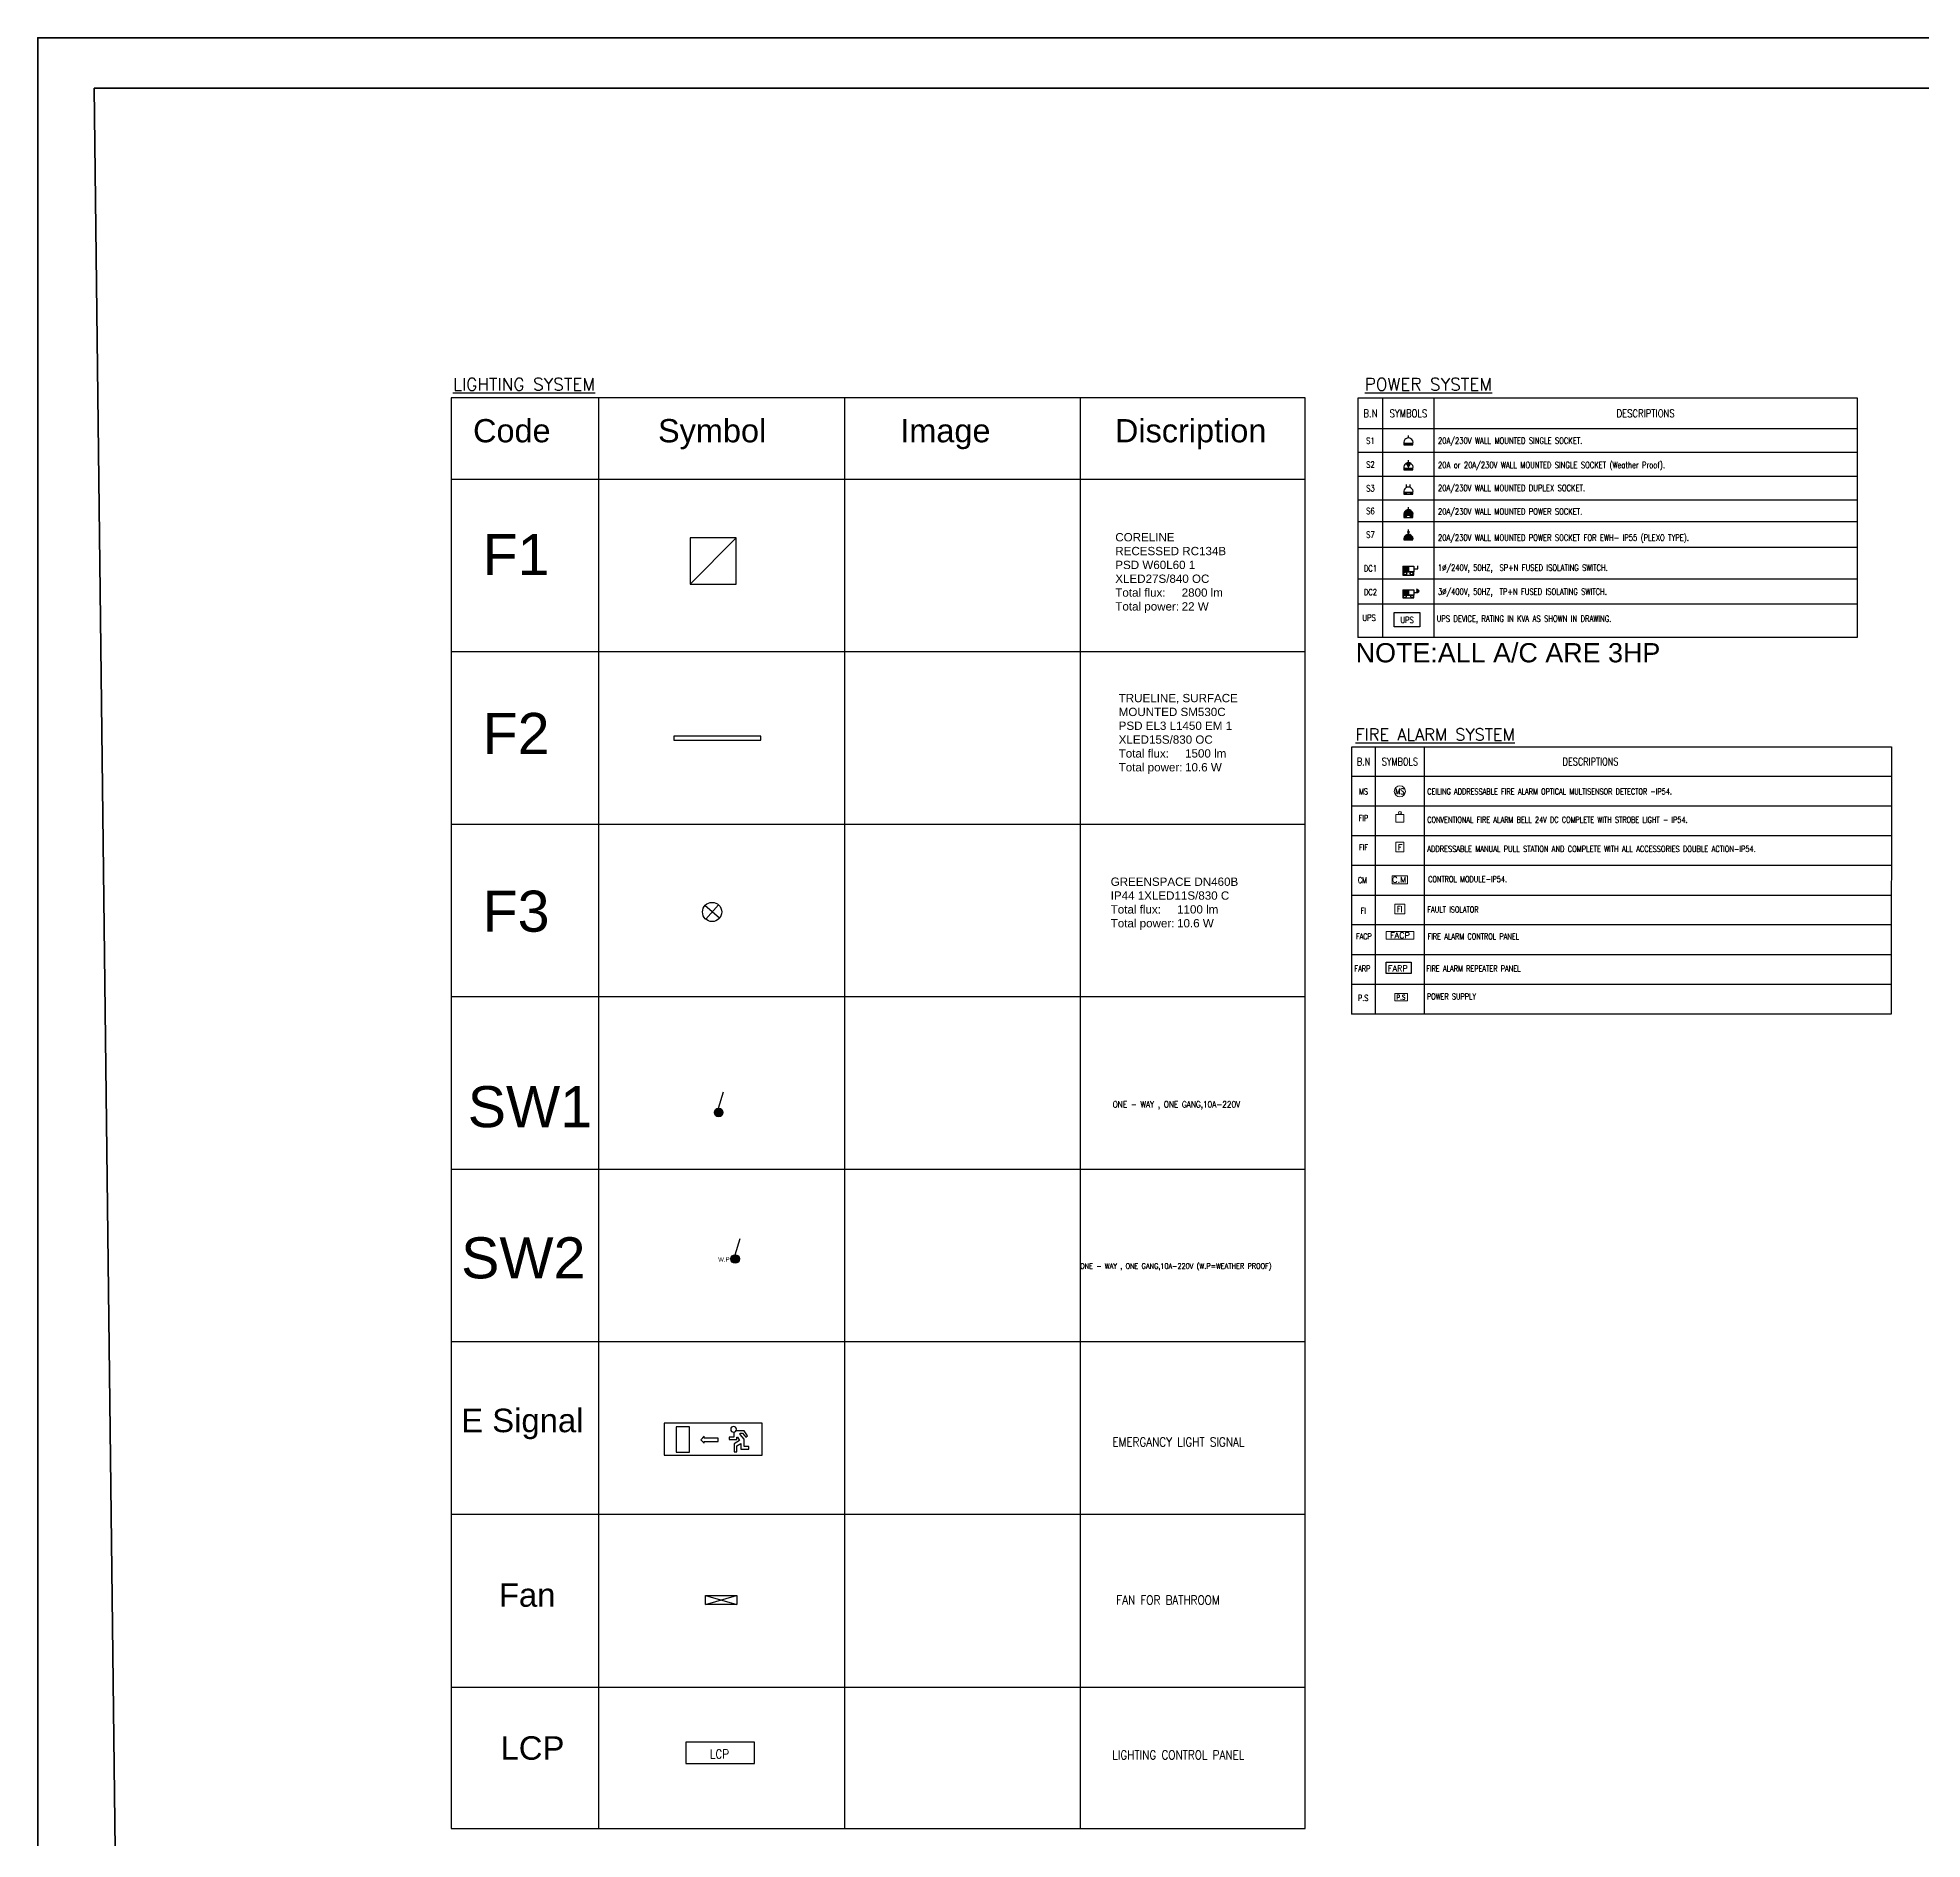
# Model space of a CAD drawing. Header units: inches. Extents: x 3955 to 4125, y 4886 to 4983.
# Drawn here: x 3955.21 to 3979.7, y 4959.74 to 4983.15 of the extents above; entities that cross this region are included whole.
import ezdxf
from ezdxf.enums import TextEntityAlignment as Align

# ---------------------------------------------------------------- set-up
doc = ezdxf.new("R2010")
doc.units = ezdxf.units.IN
doc.header["$MEASUREMENT"] = 0
doc.layers.get('0').update_dxf_attribs({"lineweight": 35})
doc.layers.add('E-FIRE', color=5, linetype='Continuous', lineweight=0)
doc.layers.add('Shop Drawing', color=3, linetype='Continuous', lineweight=30)
for name, color, linetype in [('E-LEADER', 30, 'Continuous'), ('E-LIGHT', 141, 'Continuous'), ('E-LOW-C', 141, 'Continuous'), ('E-POWER', 3, 'Continuous'), ('E-TEXT', 2, 'Continuous'), ('Lighting', 4, 'Continuous'), ('Panels', 4, 'Continuous')]:
    doc.layers.add(name, color=color, linetype=linetype)
doc.styles.add('10072-EG0002$0$AUC-2-5', font='romans.shx', dxfattribs={"width": 0.85})
doc.styles.add('ELEC', font='romans.shx')
doc.styles.add('ELEC TITLE', font='romanc.shx')
doc.styles.get("Standard").update_dxf_attribs({"font": 'arial.ttf'})

# ---------------------------------------------------------------- blocks, each defined once
blk = doc.blocks.new('S1')
for p, q in [((-147, 0), (147, 0)), ((0, 180), (0, 260))]:
    blk.add_line(p, q)
blk.add_lwpolyline([(147, 0), (-147, 0), (-147, -48), (147, -48)], close=True)
for centre in [(-99, -24), (99, -24)]:
    blk.add_circle(centre, 22.2)
at = {"linetype": 'Continuous'}
blk.add_arc((0, 30), 150, 348.46158, 191.53842, dxfattribs=at)
blk = doc.blocks.new('S2')
blk.add_line((-147, 0), (147, 0))
at = {"linetype": 'Continuous'}
for p, q in [((-62, 167), (-62, 260)), ((62, 167), (62, 260))]:
    blk.add_line(p, q, dxfattribs=at)
blk.add_lwpolyline([(147, 0), (-147, 0), (-147, -44), (147, -44)], close=True)
for centre in [(-93, -22), (93, -22)]:
    blk.add_circle(centre, 19.4)
blk.add_arc((0, 30), 150, 348.46158, 191.53842, dxfattribs=at)
blk = doc.blocks.new('S6')
blk.add_hatch(color=256).paths.add_polyline_path([(-147, 0), (147, 0, 1.224777)])
for p, q in [((-147, 0), (147, 0)), ((0, 180), (0, 260))]:
    blk.add_line(p, q)
blk.add_lwpolyline([(147, 0), (-147, 0), (-147, -67), (147, -67)], close=True)
for centre in [(-92, -33), (92, -33)]:
    blk.add_circle(centre, 30)
at = {"linetype": 'Continuous'}
blk.add_arc((0, 30), 150, 348.46158, 191.53842, dxfattribs=at)
blk = doc.blocks.new('DC1')
blk.add_hatch(color=256).paths.add_polyline_path([(0, 175), (-175, 175), (-175, 0), (0, 0)])
for p, q in [((-175, 175), (175, 175)), ((-175, 175), (-175, 0)), ((-175, 0), (175, 0)), ((0, 175), (0, 0)), ((175, 175), (175, 0)), ((175, 88), (305, 88)), ((305, 88), (305, 187))]:
    blk.add_line(p, q)
blk.add_lwpolyline([(175, 0), (-175, 0), (-175, -112), (175, -112)], close=True)
for centre in [(-102, -56), (102, -56)]:
    blk.add_circle(centre, 47.4)
blk = doc.blocks.new('DC3')
blk.add_hatch(color=256).paths.add_polyline_path([(0, 175), (-175, 175), (-175, 0), (0, 0)])
for p, q in [((-175, 175), (175, 175)), ((-175, 175), (-175, 0)), ((-175, 0), (175, 0)), ((0, 175), (0, 0)), ((175, 175), (175, 0)), ((175, 88), (305, 88)), ((349, 145), (261, 193)), ((349, 113), (261, 162)), ((349, 82), (261, 130)), ((305, 88), (305, 187))]:
    blk.add_line(p, q)
at = {"color": 6}
blk.add_lwpolyline([(175, 0), (-175, 0), (-175, -87), (175, -87)], close=True, dxfattribs=at)
for centre in [(-117, -44), (117, -44)]:
    blk.add_circle(centre, 43.2, dxfattribs=at)
blk = doc.blocks.new('S20')
blk.add_hatch(color=256).paths.add_polyline_path([(-147, 0), (147, 0, 1.224777)])
for p, q in [((-147, 0), (147, 0)), ((0, 180), (0, 335))]:
    blk.add_line(p, q)
at = {"linetype": 'Continuous'}
blk.add_line((-45, 257), (45, 257), dxfattribs=at)
blk.add_arc((0, 30), 150, 348.46158, 191.53842, dxfattribs=at)
blk = doc.blocks.new('S8')
blk.add_hatch(color=256).paths.add_polyline_path([(88, 151, 0.325045), (-88, 151), (0, 0)])
for p, q in [((-147, 0), (147, 0)), ((0, 180), (0, 260))]:
    blk.add_line(p, q)
blk.add_lwpolyline([(147, 0), (-147, 0), (-147, -46), (147, -46)], close=True)
for centre in [(-100, -23), (100, -23)]:
    blk.add_circle(centre, 21.4)
at = {"linetype": 'Continuous'}
blk.add_arc((0, 30), 150, 348.46158, 191.53842, dxfattribs=at)
blk = doc.blocks.new('UPS')
at = {"color": 4}
blk.add_lwpolyline([(-412, 461), (412, 461), (412, 0), (-412, 0)], close=True, dxfattribs=at)
at = {"color": 2, "style": 'ELEC', "width": 0.8}
blk.add_text('UPS', height=200, dxfattribs=at).set_placement((3, 223), align=Align.MIDDLE_CENTER)
blk = doc.blocks.new('FIB')
blk.add_lwpolyline([(-133, 0), (-133, 267), (133, 267), (133, 0)], close=True)
blk.add_circle((0, 317), 50.1)
blk = doc.blocks.new('f')
at = {"layer": 'E-FIRE'}
blk.add_lwpolyline([(135, 318), (-135, 318), (-135, 0), (135, 0)], close=True, dxfattribs=at)
at = {"layer": 'E-TEXT', "style": 'ELEC'}
blk.add_text('F', height=200, dxfattribs=at).set_placement((6, 147), align=Align.MIDDLE_CENTER)
blk = doc.blocks.new('MFACP')
blk.add_lwpolyline([(-471, 0), (-471, 267), (471, 267), (471, 0)], close=True)
at = {"color": 2, "style": 'ELEC'}
blk.add_attdef('MFACP', text='', height=200, dxfattribs=at).set_placement((0, 133), align=Align.MIDDLE)
blk = doc.blocks.new('FARP')
at = {"layer": 'E-LOW-C'}
blk.add_lwpolyline([(0, 0), (0, 838), (389, 838), (389, 0)], close=True, dxfattribs=at)
at = {"layer": 'E-TEXT', "style": 'ELEC'}
blk.add_text('FARP', height=200, rotation=90, dxfattribs=at).set_placement((313, 54, 0))
blk = doc.blocks.new('MS')
blk.add_circle((0, 0), 188)
at = {"color": 2, "style": 'ELEC', "width": 0.8}
blk.add_text('MS', height=200, dxfattribs=at).set_placement((0, 0), align=Align.MIDDLE_CENTER)
blk = doc.blocks.new('CM')
blk.add_lwpolyline([(-259, 0), (-259, 267), (259, 267), (259, 0)], close=True)
at = {"color": 2, "style": 'ELEC'}
blk.add_attdef('C.M', (-261, 41), '', height=200, dxfattribs=at)
blk = doc.blocks.new('P.S')
at = {"layer": 'E-FIRE'}
blk.add_lwpolyline([(-276, 325), (276, 325), (276, 0), (-276, 0)], close=True, dxfattribs=at)
at = {"layer": 'E-TEXT', "style": 'ELEC', "width": 0.8}
blk.add_text('P.S', height=200, dxfattribs=at).set_placement((-202, 57))
blk = doc.blocks.new('FI')
at = {"layer": 'E-FIRE'}
blk.add_lwpolyline([(-0.065, 0.125), (0.065, 0.125), (0.065, 0), (-0.065, 0)], close=True, dxfattribs=at)
at = {"layer": 'E-TEXT', "style": 'ELEC', "width": 0.8}
blk.add_text('FI', height=0.0772, dxfattribs=at).set_placement((-0.037, 0.022))
blk = doc.blocks.new('F1')
at = {"layer": 'Lighting'}
blk.add_lwpolyline([(0.6, 0), (0, 0), (0, -0.6), (0.6, -0.6)], close=True, dxfattribs=at)
blk.add_lwpolyline([(0.6, 0), (0, -0.6)], dxfattribs=at)
blk = doc.blocks.new('F3')
for p, q in [((0.094, -0.082), (-0.094, 0.082)), ((-0.082, -0.094), (0.082, 0.094))]:
    blk.add_line(p, q)
at = {"layer": 'Lighting'}
blk.add_circle((0, 0), 0.125, dxfattribs=at)
blk = doc.blocks.new('F2')
at = {"layer": 'Lighting'}
blk.add_lwpolyline([(0.565, 0), (-0.565, 0), (-0.565, -0.055), (0.565, -0.055)], close=True, dxfattribs=at)
blk = doc.blocks.new('SW1')
h = blk.add_hatch(color=256)
h.dxf.hatch_style = 1
h.paths.add_polyline_path([(-0.056, 0.056, 1), (0.056, 0.056, 1)])
at = {"layer": 'Lighting'}
h = blk.add_hatch(dxfattribs=at)
h.set_pattern_fill('ANGLE', color=256)
h.set_pattern_definition([(0, (-3584.0845, -1327.2755), (0, 6.985), [5.08, -1.905]), (90, (-3584.0845, -1327.2755), (-6.985, 4e-16), [5.08, -1.905])])
h.paths.add_polyline_path([(0.056, 0.056, 1), (-0.056, 0.056, 1)])
blk.add_lwpolyline([(0, 0.112), (0.065, 0.324)], dxfattribs=at)
blk.add_circle((0, 0.056), 0.0561, dxfattribs=at)
blk = doc.blocks.new('SW2')
h = blk.add_hatch(color=256)
h.dxf.hatch_style = 1
h.paths.add_polyline_path([(0.056, 0.056, 1), (-0.056, 0.056, 1)])
at = {"layer": 'Lighting'}
h = blk.add_hatch(dxfattribs=at)
h.set_pattern_fill('ANGLE', color=256)
h.set_pattern_definition([(0, (-3584.248, -1327.375), (0, 6.985), [5.08, -1.905]), (90, (-3584.248, -1327.375), (-6.985, 4e-16), [5.08, -1.905])])
h.paths.add_polyline_path([(0.056, 0.056, 1), (-0.056, 0.056, 1)])
blk.add_lwpolyline([(0, 0.112), (0.065, 0.324)], dxfattribs=at)
blk.add_circle((0, 0.056), 0.0561, dxfattribs=at)
at = {"layer": 'Lighting', "insert": (-0.22, 0.078), "char_height": 0.0563, "attachment_point": 1}
blk.add_mtext_dynamic_manual_height_columns('W.P', width=0.57732, gutter_width=12.5, heights=[0], dxfattribs=at)
blk = doc.blocks.new('A$C261F7CFF')
for points in [[(0, 0), (1.274, 0), (1.274, -0.418), (0, -0.418)], [(0.945, -0.05), (1.116, -0.05), (1.116, -0.376), (0.945, -0.376)]]:
    blk.add_lwpolyline(points, close=True)
for points in [[(0.366, -0.118), (0.366, -0.182), (0.426, -0.182), (0.426, -0.212), (0.329, -0.212), (0.329, -0.182), (0.319, -0.182), (0.293, -0.228), (0.362, -0.269), (0.362, -0.375), (0.328, -0.375), (0.328, -0.295), (0.276, -0.264), (0.276, -0.337), (0.17, -0.337), (0.17, -0.306), (0.234, -0.306), (0.234, -0.211), (0.286, -0.148), (0.286, -0.133), (0.252, -0.131), (0.209, -0.184)], [(0.209, -0.184), (0.187, -0.166), (0.234, -0.102), (0.339, -0.102)], [(0.754, -0.238), (0.569, -0.238), (0.569, -0.195), (0.754, -0.195)], [(0.754, -0.195), (0.754, -0.169), (0.797, -0.216), (0.754, -0.262), (0.754, -0.238)]]:
    blk.add_lwpolyline(points)
blk.add_circle((0.37, -0.081), 0.0374)
blk = doc.blocks.new('A$C5F9734E0')
at = {"layer": 'E-LIGHT', "xscale": -999.9999999999999, "yscale": 999.9999999999999, "zscale": 999.9999999999999, "rotation": 0.01554612772665998}
blk.add_blockref('A$C261F7CFF', (1274, 418), dxfattribs=at)
blk = doc.blocks.new('Fan')
at = {"layer": 'Lighting', "elevation": 0}
blk.add_lwpolyline([(0.205, 0), (-0.203, 0), (-0.203, 0.118), (0.205, 0.118)], close=True, dxfattribs=at)
blk.add_lwpolyline([(-0.203, 0.118), (0.205, 0), (-0.203, 0), (0.203, 0.118)], dxfattribs=at)
blk = doc.blocks.new('LCP')
at = {"layer": 'Panels'}
blk.add_lwpolyline([(0.447, 0.275), (-0.447, 0.275), (-0.447, 0), (0.447, 0)], close=True, dxfattribs=at)
at = {"layer": 'E-TEXT', "ltscale": 850, "style": '10072-EG0002$0$AUC-2-5', "width": 0.85}
blk.add_text('LCP', height=0.1163, rotation=0, dxfattribs=at).set_placement((-0.135, 0.065))

msp = doc.modelspace()

# ---------------------------------------------------------------- linework, layer by layer
at = {"color": 9, "lineweight": 50, "true_color": 0xd19cc7}
msp.add_lwpolyline([(4067.51, 4983.147), (3955.211, 4983.147), (3955.211, 4886.441), (4067.51, 4886.441)], close=True, dxfattribs=at)
at = {"color": 1, "lineweight": 50}
msp.add_lwpolyline([(4010.621, 4982.491), (3955.946, 4982.491), (3956.361, 4947.612), (4011.036, 4947.612)], close=True, dxfattribs=at)
at = {"layer": 'E-LEADER'}
for p, q in [((3972.693, 4975.354), (3972.693, 4978.466)), ((3973.357, 4978.466), (3973.357, 4975.354)), ((3978.858, 4978.064), (3972.372, 4978.064)), ((3978.858, 4977.756), (3972.372, 4977.756)), ((3978.858, 4977.447), (3972.372, 4977.447)), ((3978.858, 4977.139), (3972.372, 4977.139)), ((3978.858, 4977.139), (3972.372, 4977.139)), ((3978.858, 4977.139), (3972.372, 4977.139)), ((3978.858, 4976.855), (3972.372, 4976.855)), ((3978.858, 4976.522), (3972.372, 4976.522)), ((3978.858, 4976.522), (3972.372, 4976.522)), ((3978.858, 4976.114), (3972.372, 4976.114)), ((3978.858, 4975.789), (3972.372, 4975.789)), ((3978.858, 4975.354), (3972.366, 4975.354)), ((3972.596, 4970.461), (3972.596, 4973.934)), ((3973.234, 4970.461), (3973.234, 4973.934)), ((3979.302, 4973.548), (3972.288, 4973.548)), ((3979.302, 4973.162), (3972.288, 4973.162)), ((3979.302, 4972.776), (3972.288, 4972.776)), ((3979.302, 4972.39), (3972.288, 4972.39)), ((3979.301, 4972.004), (3972.287, 4972.004)), ((3979.301, 4971.619), (3972.287, 4971.619)), ((3979.301, 4971.233), (3972.287, 4971.233)), ((3979.301, 4970.847), (3972.287, 4970.847)), ((3979.301, 4970.461), (3972.287, 4970.461))]:
    msp.add_line(p, q, dxfattribs=at)
for points in [[(3971.682, 4978.466), (3960.584, 4978.466), (3960.584, 4959.879), (3971.682, 4959.879), (3971.682, 4978.466)], [(3962.501, 4978.466), (3962.501, 4970.688)], [(3965.696, 4978.466), (3965.696, 4970.688)], [(3968.759, 4978.466), (3968.759, 4970.688)], [(3972.372, 4975.354), (3972.372, 4978.466), (3978.858, 4978.466), (3978.858, 4975.354)], [(3960.584, 4977.411), (3971.682, 4977.411)], [(3960.584, 4975.17), (3971.682, 4975.17)], [(3972.288, 4970.461), (3972.288, 4973.934), (3979.302, 4973.934), (3979.301, 4970.461)], [(3960.584, 4972.929), (3971.682, 4972.929)], [(3960.584, 4970.688), (3971.682, 4970.688)], [(3962.501, 4970.688), (3962.501, 4959.879)], [(3965.696, 4970.688), (3965.696, 4959.879)], [(3968.759, 4970.688), (3968.759, 4959.879)], [(3960.584, 4968.447), (3971.682, 4968.447)], [(3960.584, 4966.206), (3971.682, 4966.206)], [(3960.584, 4963.965), (3971.682, 4963.965)], [(3960.584, 4961.715), (3971.682, 4961.715)]]:
    msp.add_lwpolyline(points, dxfattribs=at)

# ---------------------------------------------------------------- block references
at = {"layer": 'E-FIRE'}
for name, p, xscale, yscale, zscale in [('MS', (3972.914, 4973.355), 0.0003859550365237507, 0.0003859550365237507, 0.0003859550365237507), ('FIB', (3972.915, 4972.953), 0.0003859550365237507, 0.0003859550365237507, 0.0003859550365237507), ('f', (3972.915, 4972.571), 0.0003859550365237507, 0.0003859550365237507, 0.0003859550365237507), ('P.S', (3972.931, 4970.632), 0.0003027510067045595, 0.0003027510067045595, 0.0003027510067045595)]:
    msp.add_blockref(name, p, dxfattribs=dict(at, xscale=xscale, yscale=yscale, zscale=zscale))
at = {"layer": 'E-FIRE', "xscale": 0.0003859550365237507, "yscale": 0.0003859550365237507, "zscale": 0.0003859550365237507}
for name, p, values in [('CM', (3972.915, 4972.153), {'C.M': 'C.M'}), ('MFACP', (3972.916, 4971.433), {'MFACP': 'FACP'})]:
    msp.add_blockref(name, p, dxfattribs=at).add_auto_attribs(values)
at = {"layer": 'E-FIRE', "xscale": 0.0003859550365237507, "yscale": 0.0003859550365237507, "zscale": 0.0003859550365237507, "rotation": 270}
msp.add_blockref('FARP', (3972.737, 4971.137), dxfattribs=at)
at = {"layer": 'E-POWER', "xscale": 0.0004022874689625001, "yscale": 0.0004022874689625001, "zscale": 0.0004022874689625001}
for name, p in [('S1', (3973.025, 4977.875, -0.044)), ('S8', (3973.025, 4977.552)), ('S2', (3973.025, 4977.236)), ('S6', (3973.025, 4976.942)), ('S20', (3973.025, 4976.622)), ('DC1', (3973.025, 4976.209)), ('DC3', (3973.025, 4975.904))]:
    msp.add_blockref(name, p, dxfattribs=at)
at = {"layer": 'E-TEXT', "xscale": 0.0004022874689625001, "yscale": 0.0004022874689625001, "zscale": 0.0004022874689625001}
msp.add_blockref('UPS', (3973.007, 4975.493), dxfattribs=at)
at = {"layer": 'Lighting'}
for name, p in [('F1', (3963.69, 4976.647)), ('F2', (3964.044, 4974.074)), ('F3', (3963.976, 4971.788)), ('SW1', (3964.061, 4969.127, -0.05)), ('SW2', (3964.275, 4967.223)), ('Fan', (3964.091, 4962.789))]:
    msp.add_blockref(name, p, dxfattribs=at)
at = {"layer": 'Lighting', "color": 3, "xscale": 0.001, "yscale": 0.001, "zscale": 0.001}
msp.add_blockref('A$C5F9734E0', (3963.351, 4964.729), dxfattribs=at)
at = {"layer": 'Panels'}
msp.add_blockref('LCP', (3964.082, 4960.724), dxfattribs=at)
at = {"layer": 'Shop Drawing', "color": 31, "true_color": 0xfecc66}
msp.add_blockref('FI', (3972.913, 4971.765), dxfattribs=at)

# ---------------------------------------------------------------- texts
at = {"layer": 'E-TEXT', "color": 3, "style": 'ELEC TITLE'}
for s, height, p in [('%%ULIGHTING SYSTEM', 0.16094, (3960.607, 4978.564, -0.044)), ('%%UPOWER SYSTEM', 0.16094, (3972.457, 4978.564, -0.044)), ('%%UFIRE ALARM SYSTEM', 0.1544, (3972.337, 4974.017, -0.001))]:
    msp.add_text(s, height=height, dxfattribs=at).set_placement(p)
at = {"layer": 'E-TEXT', "color": 1, "style": 'ELEC TITLE', "width": 0.8}
for s, height, p in [('B.N', 0.1006, (3972.532, 4978.265, -0.044)), ('SYMBOLS', 0.1006, (3973.025, 4978.265, -0.044)), ('DESCRIPTIONS', 0.10059, (3976.108, 4978.265, -0.044)), ('B.N', 0.0965, (3972.442, 4973.741)), ('SYMBOLS', 0.0965, (3972.915, 4973.741)), ('DESCRIPTIONS', 0.0965, (3975.392, 4973.741))]:
    msp.add_text(s, height=height, dxfattribs=at).set_placement(p, align=Align.MIDDLE_CENTER)
at = {"layer": 'E-TEXT', "style": 'ELEC', "width": 0.8}
for s, p in [('S1', (3972.532, 4977.91, -0.043)), ('S2', (3972.532, 4977.601, -0.043)), ('S3', (3972.532, 4977.293, -0.043)), ('S6', (3972.532, 4976.997, -0.048)), ('S7', (3972.532, 4976.689, -0.048)), ('DC1', (3972.532, 4976.252)), ('DC2', (3972.532, 4975.943, 0.001)), ('UPS', (3972.515, 4975.61, 0.046))]:
    msp.add_text(s, height=0.0805, dxfattribs=at).set_placement(p, align=Align.MIDDLE)
at = {"layer": 'E-TEXT', "style": 'ELEC'}
for s, height, width, p in [('20A/230V WALL MOUNTED SINGLE SOCKET.', 0.08047, 0.8, (3973.41, 4977.871, -0.044)), ('20A or 20A/230V WALL MOUNTED SINGLE SOCKET (Weather Proof). ', 0.08047, 0.8, (3973.41, 4977.555, -0.044)), ('20A/230V WALL MOUNTED DUPLEX SOCKET.', 0.08047, 0.8, (3973.409, 4977.257)), ('20A/230V WALL MOUNTED POWER SOCKET.', 0.08047, 0.8, (3973.409, 4976.951)), ('20A/230V WALL MOUNTED POWER SOCKET FOR EWH- IP55 (PLEXO TYPE). ', 0.08047, 0.8, (3973.409, 4976.611)), ('1%%C/240V, 50HZ,  SP+N FUSED ISOLATING SWITCH. ', 0.08047, 0.8, (3973.409, 4976.22)), ('3%%C/400V, 50HZ,  TP+N FUSED ISOLATING SWITCH. ', 0.08047, 0.8, (3973.409, 4975.909)), ('UPS DEVICE, RATING IN KVA AS SHOWN IN DRAWING.', 0.08047, 0.8, (3973.392, 4975.559)), ('CEILING ADDRESSABLE FIRE ALARM OPTICAL MULTISENSOR DETECTOR -IP54.', 0.0772, 0.8, (3973.27, 4973.314)), ('CONVENTIONAL FIRE ALARM BELL 24V DC COMPLETE WITH STROBE LIGHT - IP54.', 0.0772, 0.8, (3973.27, 4972.948)), ('ADDRESSABLE MANUAL PULL STATION AND COMPLETE WITH ALL ACCESSORIES DOUBLE ACTION-IP54.', 0.0772, 0.7, (3973.27, 4972.568)), ('CONTROL MODULE-IP54.', 0.0772, 0.8, (3973.282, 4972.176)), ('FAULT ISOLATOR', 0.0772, 0.8, (3973.272, 4971.781)), ('FIRE ALARM CONTROL PANEL', 0.0772, 0.8, (3973.274, 4971.432)), ('FIRE ALARM REPEATER PANEL', 0.0772, 0.8, (3973.257, 4971.013)), ('POWER SUPPLY', 0.0772, 0.8, (3973.265, 4970.651))]:
    msp.add_text(s, height=height, dxfattribs=dict(at, width=width)).set_placement(p)
at = {"layer": 'E-TEXT', "style": 'ELEC', "width": 0.8}
for s, p in [('MS', (3972.442, 4973.354)), ('FIP', (3972.441, 4973.007)), ('FIF', (3972.441, 4972.628)), ('CM', (3972.428, 4972.202)), ('FI', (3972.441, 4971.803)), ('FACP', (3972.446, 4971.471)), ('FARP', (3972.428, 4971.053)), ('P.S', (3972.437, 4970.671))]:
    msp.add_text(s, height=0.0772, dxfattribs=at).set_placement(p, align=Align.MIDDLE_CENTER)
at = {"layer": 'E-TEXT', "ltscale": 850, "style": '10072-EG0002$0$AUC-2-5', "width": 0.85}
for s, height, p in [('ONE - WAY , ONE GANG,10A-220V', 0.08181, (3969.182, 4969.247)), ('ONE - WAY , ONE GANG,10A-220V (W.P=WEATHER PROOF)', 0.06882, (3968.759, 4967.153)), ('EMERGANCY LIGHT SIGNAL', 0.11632, (3969.178, 4964.843)), ('FAN FOR BATHROOM', 0.11632, (3969.229, 4962.789)), ('LIGHTING CONTROL PANEL', 0.11632, (3969.176, 4960.777))]:
    msp.add_text(s, height=height, rotation=0, dxfattribs=at).set_placement(p)
at = {"layer": 'E-TEXT', "attachment_point": 1}
for s, width, heights, insert, char_height in [('Code', 0.88658, [0], (3960.869, 4978.192), 0.3019), ('Symbol', 0.88658, [0], (3963.273, 4978.192), 0.3019), ('Image', 1.62373, [0.396], (3966.422, 4978.192), 0.3019), ('Discription', 2.01242, [0.522], (3969.211, 4978.192), 0.30186), ('F1', 0.88658, [0], (3960.993, 4976.698), 0.5339), ('NOTE:ALL A/C ARE 3HP', 4.94953, [0], (3972.34, 4975.281), 0.25), ('F2', 0.88658, [0], (3960.993, 4974.374), 0.5339), ('F3', 0.88658, [0], (3960.993, 4972.065), 0.5339), ('GREENSPACE DN460B IP44 1XLED11S/830 C\\PTotal flux:^I1100 lm\\PTotal power:^I10.6 W', 1.99736, [0.729], (3969.156, 4972.235), 0.10784), ('SW1', 0.88658, [0], (3960.8, 4969.525), 0.5339), ('SW2', 0.88658, [0], (3960.714, 4967.561), 0.5339), ('E Signal', 3.30512, [2.174], (3960.715, 4965.334), 0.3055), ('Fan', 3.30512, [2.174], (3961.205, 4963.066), 0.3055), ('LCP', 3.30512, [2.174], (3961.226, 4961.078), 0.3055)]:
    msp.add_mtext_dynamic_manual_height_columns(s, width=width, gutter_width=12.5, heights=heights, dxfattribs=dict(at, insert=insert, char_height=char_height))
at = {"layer": 'E-TEXT', "char_height": 0.10784, "width": 1.63513, "attachment_point": 1}
for s, insert in [('CORELINE RECESSED RC134B PSD W60L60 1 XLED27S/840 OC\\PTotal flux:^I2800 lm\\PTotal power:^I22 W', (3969.216, 4976.711)), ('TRUELINE, SURFACE MOUNTED SM530C PSD EL3 L1450 EM 1 XLED15S/830 OC\\PTotal flux:^I1500 lm\\PTotal power:^I10.6 W', (3969.26, 4974.621))]:
    msp.add_mtext(s, dxfattribs=dict(at, insert=insert))

doc.saveas('drawing.dxf')
